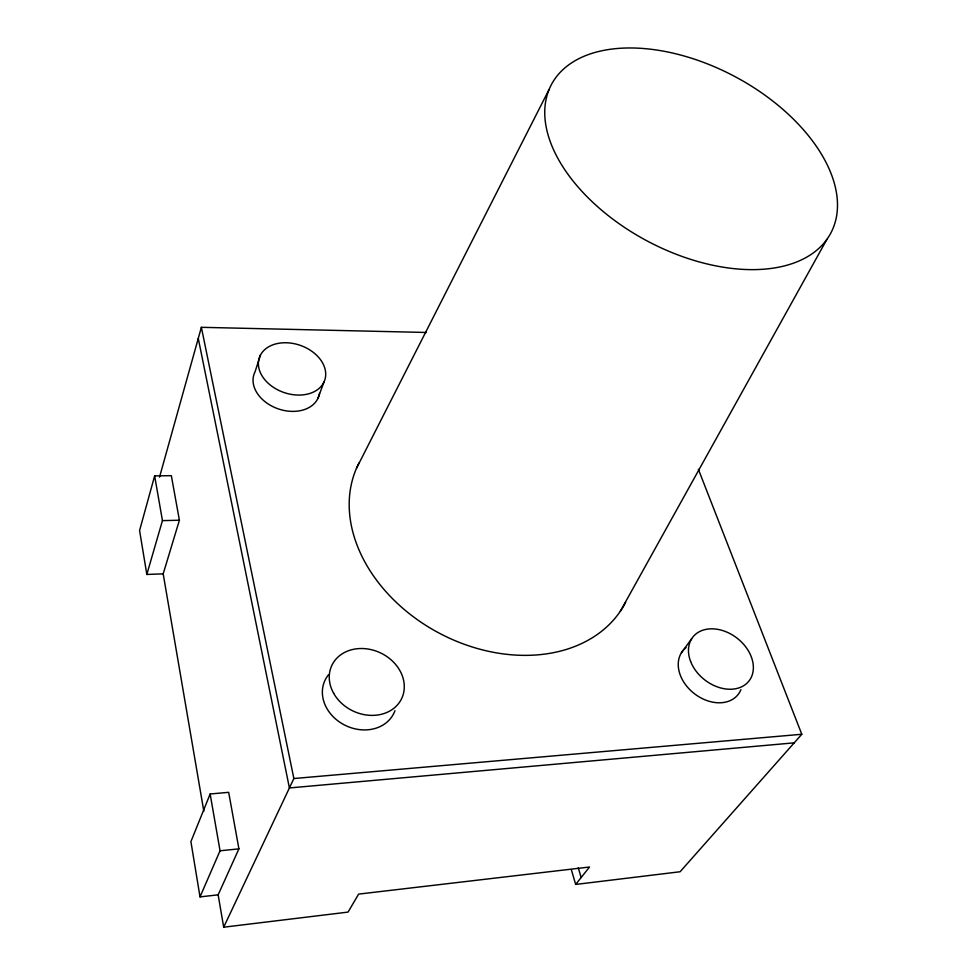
<?xml version="1.0" encoding="UTF-8"?>
<svg xmlns="http://www.w3.org/2000/svg" width="976" height="976" viewBox="0 0 976 976"><rect width="100%" height="100%" fill="white"/><g stroke="black" fill="none" stroke-linecap="round" stroke-linejoin="round"><path stroke-width="1.46" d="M154.647 475.885L139.58 530.517L146.827 574.449L163.187 573.864L179.401 520.232L171.337 475.678L154.647 475.885L162.443 520.623L146.827 574.449M159.527 477.13L201.373 327.314L426.439 332.474M260.421 355.154L255.078 371.734A34.209 24.912 19.1 0 0 278.624 409.005A34.209 24.912 19.1 0 0 319.481 393.352M317.956 398.318L323.959 382.08A34.575 24.949 19.2 0 0 285.346 342.747A34.575 24.949 19.2 0 0 266.814 381.921A34.575 24.949 19.2 0 0 323.959 382.08M210.145 793.988L190.906 841.641L200.019 896.895L218.148 894.833L238.913 848.852L228.677 792.329L210.145 793.988L220.051 850.791L200.019 896.895M571.387 869.823L575.669 884.439L589.516 867.017L358.643 894.101L348.054 912.096L223.687 927.2L293.861 778.531L201.373 327.314M356.496 468.285L549.098 89.438M620.333 611.269L826.904 239.364A158.222 93.184 28 0 0 670.573 52.594A158.222 93.184 28 0 0 575.864 184.44A158.222 93.184 28 0 0 826.904 239.364M681.455 652.7L691.642 638.792M698.377 469.31L801.796 734.269L680.101 871.751L575.669 884.439M220.051 850.791L238.913 848.852M794.196 742.846L289.408 787.949L198.274 338.404M293.861 778.531L801.796 734.269M162.443 520.623L179.401 520.232M578.256 867.749L581.159 877.534M163.187 573.864L203.838 811.3M218.148 894.833L223.687 927.2M625.665 602.302A150.438 113.704 28 0 1 440.188 633.656A150.438 113.704 28 0 1 359.034 462.905M740.918 689.666A35.246 26.34 38.1 0 1 694.534 693.79A35.246 26.34 38.1 0 1 686.043 647.613M394.963 710.674A38.174 32.001 25.4 0 1 343.564 724.497A38.174 32.001 25.4 0 1 328.619 674.648M690.593 661.386A35.636 26.401 37.9 0 0 746.115 683.944A35.636 26.401 37.9 0 0 726.034 631.765A35.636 26.401 37.9 0 0 690.593 661.386M333.682 693.35A38.637 32.135 25.5 0 0 398.635 703.476A38.637 32.135 25.5 0 0 367.989 649.028A38.637 32.135 25.5 0 0 333.682 693.35"/></g></svg>
